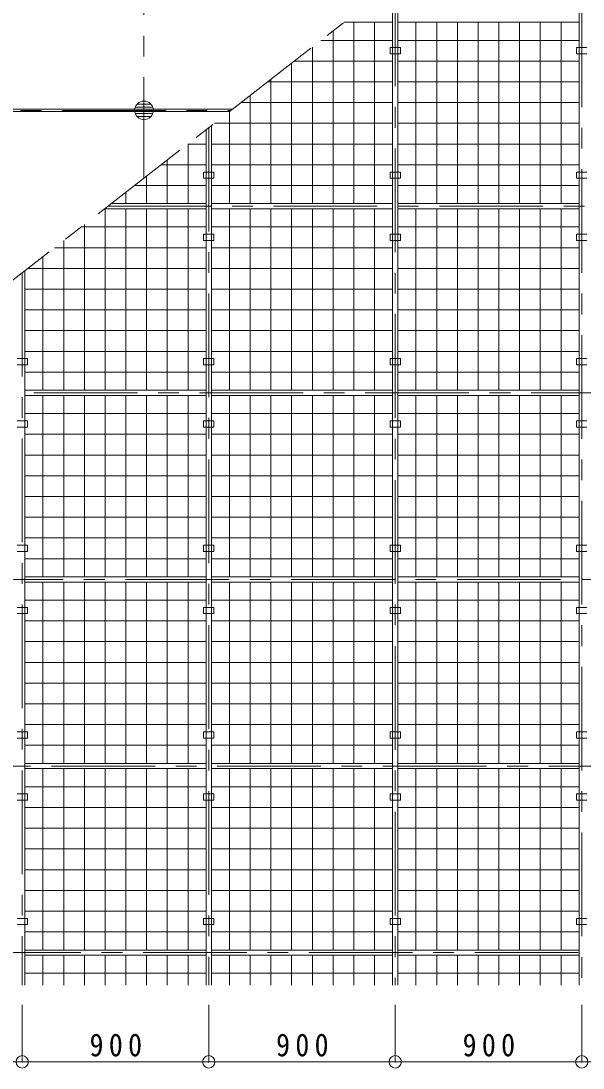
# Model space of a CAD drawing. Units: millimetres on the paper, enlarged 40 times, with parts at other scales. Extents: x -7707 to 7893, y -5335 to 5359.
# Drawn here: x -3139 to -2054, y -1106 to 914 of the extents above; entities that cross this region are included whole.
import ezdxf

# ---------------------------------------------------------------- set-up
doc = ezdxf.new("R2010")
doc.units = ezdxf.units.MM
doc.header["$LTSCALE"] = 40
doc.header["$PDMODE"] = 32
doc.header["$PDSIZE"] = 24
doc.linetypes.add('CHAIN1', pattern=[8, 5, -1, 1, -1])
for name, color, linetype, lineweight in [('A-0_中心線', 4, 'CHAIN1', 9), ('A-1_吊り材', 7, 'Continuous', 18), ('A-2_メイン・クロス', 3, 'Continuous', 18), ('A-5_寸法', 4, 'Continuous', 9), ('A-6_文字', 7, 'Continuous', 18), ('A-B_補強金具・金具・', 3, 'Continuous', 18), ('A-D_パネル', 4, 'Continuous', 9)]:
    doc.layers.add(name, color=color, linetype=linetype, lineweight=lineweight)
doc.styles.add('ＭＳ ゴシック', font='')
doc.styles.get('ＭＳ ゴシック').set_extended_font_data('MS Gothic')

msp = doc.modelspace()

# ---------------------------------------------------------------- linework, layer by layer
at = {"layer": 'A-0_中心線'}
for p, q in [((-2901.72, 4645.53), (-2901.72, 610.89)), ((-2056.72, 1267.98), (-2056.72, -946.56)), ((-2416.72, 988.04), (-2416.72, -946.56)), ((-7219.83, 741.56), (-2733.68, 741.56)), ((-2776.72, 708.09), (-2776.72, -946.56)), ((-2971.59, 556.56), (-321.16, 556.56)), ((-3136.72, 428.15), (-3136.72, -946.56)), ((-3434.54, 196.56), (-321.16, 196.56)), ((-3897.5, -163.44), (-321.16, -163.44)), ((-4360.45, -523.44), (-321.16, -523.44)), ((-4823.41, -883.44), (-321.16, -883.44))]:
    msp.add_line(p, q, dxfattribs=at)
at = {"layer": 'A-1_吊り材'}
for p, q in [((-2901.72, 772.4), (-2901.72, 709.57)), ((-2918.77, 747.53), (-2884.75, 747.53)), ((-2915.16, 753.51), (-2888.36, 753.51)), ((-2936.43, 741.56), (-2864.45, 741.56)), ((-2918.77, 735.49), (-2884.75, 735.49)), ((-2915.16, 729.52), (-2888.62, 729.52))]:
    msp.add_line(p, q, dxfattribs=at)
msp.add_circle((-2901.72, 741.56), 18, dxfattribs=at)
at = {"layer": 'A-2_メイン・クロス'}
for p, q in [((-2061.72, 1264.09), (-2061.72, -946.56)), ((-2411.72, 991.92), (-2411.72, -946.56)), ((-2421.72, 984.15), (-2421.72, -946.56)), ((-2515.07, 911.56), (-2421.72, 911.56)), ((-2411.72, 911.56), (-2061.72, 911.56)), ((-6785.41, 743.96), (-2730.6, 743.96)), ((-6785.41, 739.16), (-2736.72, 739.16)), ((-2771.72, 711.98), (-2771.72, -946.56)), ((-2781.72, 704.21), (-2781.72, -946.56)), ((-2978.02, 551.56), (-2781.72, 551.56)), ((-2965.16, 561.56), (-2781.72, 561.56)), ((-2771.72, 561.56), (-2421.72, 561.56)), ((-2771.72, 551.56), (-2421.72, 551.56)), ((-2411.72, 561.56), (-2061.72, 561.56)), ((-2411.72, 551.56), (-2061.72, 551.56)), ((-3131.72, 432.04), (-3131.72, -946.56)), ((-3131.72, 201.56), (-2781.72, 201.56)), ((-3131.72, 191.56), (-2781.72, 191.56)), ((-2771.72, 201.56), (-2421.72, 201.56)), ((-2771.72, 191.56), (-2421.72, 191.56)), ((-2411.72, 201.56), (-2061.72, 201.56)), ((-2411.72, 191.56), (-2061.72, 191.56)), ((-3131.72, -158.44), (-2781.72, -158.44)), ((-2771.72, -158.44), (-2421.72, -158.44)), ((-2411.72, -158.44), (-2061.72, -158.44)), ((-3131.72, -168.44), (-2781.72, -168.44)), ((-2771.72, -168.44), (-2421.72, -168.44)), ((-2411.72, -168.44), (-2061.72, -168.44)), ((-3131.72, -518.44), (-2781.72, -518.44)), ((-2771.72, -518.44), (-2421.72, -518.44)), ((-2411.72, -518.44), (-2061.72, -518.44)), ((-3131.72, -528.44), (-2781.72, -528.44)), ((-2771.72, -528.44), (-2421.72, -528.44)), ((-2411.72, -528.44), (-2061.72, -528.44)), ((-3131.72, -878.44), (-2781.72, -878.44)), ((-3131.72, -888.44), (-2781.72, -888.44)), ((-2771.72, -878.44), (-2421.72, -878.44)), ((-2771.72, -888.44), (-2421.72, -888.44)), ((-2411.72, -878.44), (-2061.72, -878.44)), ((-2411.72, -888.44), (-2061.72, -888.44))]:
    msp.add_line(p, q, dxfattribs=at)
at = {"layer": 'A-5_寸法'}
for p, q in [((-3136.72, -1094.2), (-3136.72, -984.13)), ((-2776.72, -1094.2), (-2776.72, -984.13)), ((-2416.72, -1094.2), (-2416.72, -984.13)), ((-2056.72, -1094.2), (-2056.72, -984.13)), ((-3496.72, -1094.2), (-3136.72, -1094.2)), ((-3136.72, -1094.2), (-2776.72, -1094.2)), ((-2776.72, -1094.2), (-2416.72, -1094.2)), ((-2416.72, -1094.2), (-2056.72, -1094.2)), ((-2056.72, -1094.2), (-1696.72, -1094.2))]:
    msp.add_line(p, q, dxfattribs=at)
at = {"layer": 'A-5_寸法', "color": 7}
for p in [(-3136.72, -1094.2), (-2776.72, -1094.2), (-2416.72, -1094.2), (-2056.72, -1094.2)]:
    msp.add_point(p, dxfattribs=at)
at = {"layer": 'A-6_文字', "color": 4, "linetype": 'CHAIN1', "lineweight": 9}
msp.add_line((-306.13, 2629.25), (-4912.31, -952.57), dxfattribs=at)
at = {"layer": 'A-B_補強金具・金具・'}
for p, q in [((-2426.72, 862.56), (-2406.72, 862.56)), ((-2426.72, 862.56), (-2426.72, 850.56)), ((-2426.72, 850.56), (-2406.72, 850.56)), ((-2406.72, 862.56), (-2406.72, 850.56)), ((-2066.72, 862.56), (-2046.72, 862.56)), ((-2066.72, 862.56), (-2066.72, 850.56)), ((-2066.72, 850.56), (-2046.72, 850.56)), ((-2786.72, 622.56), (-2766.72, 622.56)), ((-2786.72, 622.56), (-2786.72, 610.56)), ((-2786.72, 610.56), (-2766.72, 610.56)), ((-2766.72, 622.56), (-2766.72, 610.56)), ((-2426.72, 622.56), (-2406.72, 622.56)), ((-2426.72, 622.56), (-2426.72, 610.56)), ((-2426.72, 610.56), (-2406.72, 610.56)), ((-2406.72, 622.56), (-2406.72, 610.56)), ((-2066.72, 622.56), (-2046.72, 622.56)), ((-2066.72, 622.56), (-2066.72, 610.56)), ((-2066.72, 610.56), (-2046.72, 610.56)), ((-2786.72, 502.56), (-2766.72, 502.56)), ((-2786.72, 502.56), (-2786.72, 490.56)), ((-2786.72, 490.56), (-2766.72, 490.56)), ((-2766.72, 502.56), (-2766.72, 490.56)), ((-2426.72, 502.56), (-2406.72, 502.56)), ((-2426.72, 502.56), (-2426.72, 490.56)), ((-2426.72, 490.56), (-2406.72, 490.56)), ((-2406.72, 502.56), (-2406.72, 490.56)), ((-2066.72, 502.56), (-2046.72, 502.56)), ((-2066.72, 502.56), (-2066.72, 490.56)), ((-2066.72, 490.56), (-2046.72, 490.56)), ((-3146.72, 262.56), (-3126.72, 262.56)), ((-3146.72, 250.56), (-3126.72, 250.56)), ((-3126.72, 262.56), (-3126.72, 250.56)), ((-2786.72, 262.56), (-2766.72, 262.56)), ((-2786.72, 262.56), (-2786.72, 250.56)), ((-2786.72, 250.56), (-2766.72, 250.56)), ((-2766.72, 262.56), (-2766.72, 250.56)), ((-2426.72, 262.56), (-2406.72, 262.56)), ((-2426.72, 262.56), (-2426.72, 250.56)), ((-2426.72, 250.56), (-2406.72, 250.56)), ((-2406.72, 262.56), (-2406.72, 250.56)), ((-2066.72, 262.56), (-2046.72, 262.56)), ((-2066.72, 262.56), (-2066.72, 250.56)), ((-2066.72, 250.56), (-2046.72, 250.56)), ((-3146.72, 142.56), (-3126.72, 142.56)), ((-3126.72, 142.56), (-3126.72, 130.56)), ((-2786.72, 142.56), (-2766.72, 142.56)), ((-2786.72, 142.56), (-2786.72, 130.56)), ((-2766.72, 142.56), (-2766.72, 130.56)), ((-2426.72, 142.56), (-2406.72, 142.56)), ((-2426.72, 142.56), (-2426.72, 130.56)), ((-2406.72, 142.56), (-2406.72, 130.56)), ((-2066.72, 142.56), (-2046.72, 142.56)), ((-2066.72, 142.56), (-2066.72, 130.56)), ((-3146.72, 130.56), (-3126.72, 130.56)), ((-2786.72, 130.56), (-2766.72, 130.56)), ((-2426.72, 130.56), (-2406.72, 130.56)), ((-2066.72, 130.56), (-2046.72, 130.56)), ((-3146.72, -97.44), (-3126.72, -97.44)), ((-3126.72, -97.44), (-3126.72, -109.44)), ((-2786.72, -97.44), (-2766.72, -97.44)), ((-2786.72, -97.44), (-2786.72, -109.44)), ((-2766.72, -97.44), (-2766.72, -109.44)), ((-2426.72, -97.44), (-2406.72, -97.44)), ((-2426.72, -97.44), (-2426.72, -109.44)), ((-2406.72, -97.44), (-2406.72, -109.44)), ((-2066.72, -97.44), (-2046.72, -97.44)), ((-2066.72, -97.44), (-2066.72, -109.44)), ((-3146.72, -109.44), (-3126.72, -109.44)), ((-2786.72, -109.44), (-2766.72, -109.44)), ((-2426.72, -109.44), (-2406.72, -109.44)), ((-2066.72, -109.44), (-2046.72, -109.44)), ((-3146.72, -217.44), (-3126.72, -217.44)), ((-3126.72, -217.44), (-3126.72, -229.44)), ((-2786.72, -217.44), (-2766.72, -217.44)), ((-2786.72, -217.44), (-2786.72, -229.44)), ((-2766.72, -217.44), (-2766.72, -229.44)), ((-2426.72, -217.44), (-2406.72, -217.44)), ((-2426.72, -217.44), (-2426.72, -229.44)), ((-2406.72, -217.44), (-2406.72, -229.44)), ((-2066.72, -217.44), (-2046.72, -217.44)), ((-2066.72, -217.44), (-2066.72, -229.44)), ((-3146.72, -229.44), (-3126.72, -229.44)), ((-2786.72, -229.44), (-2766.72, -229.44)), ((-2426.72, -229.44), (-2406.72, -229.44)), ((-2066.72, -229.44), (-2046.72, -229.44)), ((-3146.72, -457.44), (-3126.72, -457.44)), ((-3126.72, -457.44), (-3126.72, -469.44)), ((-2786.72, -457.44), (-2766.72, -457.44)), ((-2786.72, -457.44), (-2786.72, -469.44)), ((-2766.72, -457.44), (-2766.72, -469.44)), ((-2426.72, -457.44), (-2406.72, -457.44)), ((-2426.72, -457.44), (-2426.72, -469.44)), ((-2406.72, -457.44), (-2406.72, -469.44)), ((-2066.72, -457.44), (-2046.72, -457.44)), ((-2066.72, -457.44), (-2066.72, -469.44)), ((-3146.72, -469.44), (-3126.72, -469.44)), ((-2786.72, -469.44), (-2766.72, -469.44)), ((-2426.72, -469.44), (-2406.72, -469.44)), ((-2066.72, -469.44), (-2046.72, -469.44)), ((-3146.72, -577.44), (-3126.72, -577.44)), ((-3126.72, -577.44), (-3126.72, -589.44)), ((-2786.72, -577.44), (-2766.72, -577.44)), ((-2786.72, -577.44), (-2786.72, -589.44)), ((-2766.72, -577.44), (-2766.72, -589.44)), ((-2426.72, -577.44), (-2406.72, -577.44)), ((-2426.72, -577.44), (-2426.72, -589.44)), ((-2406.72, -577.44), (-2406.72, -589.44)), ((-2066.72, -577.44), (-2046.72, -577.44)), ((-2066.72, -577.44), (-2066.72, -589.44)), ((-3146.72, -589.44), (-3126.72, -589.44)), ((-2786.72, -589.44), (-2766.72, -589.44)), ((-2426.72, -589.44), (-2406.72, -589.44)), ((-2066.72, -589.44), (-2046.72, -589.44)), ((-3146.72, -817.44), (-3126.72, -817.44)), ((-3126.72, -817.44), (-3126.72, -829.44)), ((-2786.72, -817.44), (-2766.72, -817.44)), ((-2786.72, -817.44), (-2786.72, -829.44)), ((-2766.72, -817.44), (-2766.72, -829.44)), ((-2426.72, -817.44), (-2406.72, -817.44)), ((-2426.72, -817.44), (-2426.72, -829.44)), ((-2406.72, -817.44), (-2406.72, -829.44)), ((-2066.72, -817.44), (-2046.72, -817.44)), ((-2066.72, -817.44), (-2066.72, -829.44)), ((-3146.72, -829.44), (-3126.72, -829.44)), ((-2786.72, -829.44), (-2766.72, -829.44)), ((-2426.72, -829.44), (-2406.72, -829.44)), ((-2066.72, -829.44), (-2046.72, -829.44))]:
    msp.add_line(p, q, dxfattribs=at)
at = {"layer": 'A-D_パネル'}
for p, q in [((-2496.72, 911.56), (-2496.72, 561.56)), ((-2456.72, 911.56), (-2456.72, 561.56)), ((-2376.72, 911.56), (-2376.72, 561.56)), ((-2336.72, 911.56), (-2336.72, 561.56)), ((-2296.72, 911.56), (-2296.72, 561.56)), ((-2256.72, 911.56), (-2256.72, 561.56)), ((-2216.72, 911.56), (-2216.72, 561.56)), ((-2176.72, 911.56), (-2176.72, 561.56)), ((-2136.72, 911.56), (-2136.72, 561.56)), ((-2096.72, 911.56), (-2096.72, 561.56)), ((-2536.72, 894.72), (-2536.72, 561.56)), ((-2560.07, 876.56), (-2421.72, 876.56)), ((-2411.72, 876.56), (-2061.72, 876.56)), ((-2576.72, 863.62), (-2576.72, 561.56)), ((-2616.72, 832.51), (-2616.72, 561.56)), ((-2611.51, 836.56), (-2421.72, 836.56)), ((-2411.72, 836.56), (-2061.72, 836.56)), ((-2662.95, 796.56), (-2421.72, 796.56)), ((-2656.72, 801.41), (-2656.72, 561.56)), ((-2411.72, 796.56), (-2061.72, 796.56)), ((-2696.72, 770.3), (-2696.72, 561.56)), ((-2714.39, 756.56), (-2421.72, 756.56)), ((-2411.72, 756.56), (-2061.72, 756.56)), ((-2736.72, 739.16), (-2736.72, 561.56)), ((-2765.83, 716.56), (-2421.72, 716.56)), ((-2411.72, 716.56), (-2061.72, 716.56)), ((-2817.27, 676.56), (-2781.72, 676.56)), ((-2816.72, 676.99), (-2816.72, 561.56)), ((-2771.72, 676.56), (-2421.72, 676.56)), ((-2411.72, 676.56), (-2061.72, 676.56)), ((-2868.71, 636.56), (-2781.72, 636.56)), ((-2856.72, 645.89), (-2856.72, 561.56)), ((-2771.72, 636.56), (-2421.72, 636.56)), ((-2411.72, 636.56), (-2061.72, 636.56)), ((-2896.72, 614.78), (-2896.72, 561.56)), ((-2920.15, 596.56), (-2781.72, 596.56)), ((-2771.72, 596.56), (-2421.72, 596.56)), ((-2411.72, 596.56), (-2061.72, 596.56)), ((-2936.72, 583.68), (-2936.72, 561.56)), ((-2976.72, 551.56), (-2976.72, 201.56)), ((-2936.72, 551.56), (-2936.72, 201.56)), ((-2896.72, 551.56), (-2896.72, 201.56)), ((-2856.72, 551.56), (-2856.72, 201.56)), ((-2816.72, 551.56), (-2816.72, 201.56)), ((-2736.72, 551.56), (-2736.72, 201.56)), ((-2696.72, 551.56), (-2696.72, 201.56)), ((-2656.72, 551.56), (-2656.72, 201.56)), ((-2616.72, 551.56), (-2616.72, 201.56)), ((-2576.72, 551.56), (-2576.72, 201.56)), ((-2536.72, 551.56), (-2536.72, 201.56)), ((-2496.72, 551.56), (-2496.72, 201.56)), ((-2456.72, 551.56), (-2456.72, 201.56)), ((-2376.72, 551.56), (-2376.72, 201.56)), ((-2336.72, 551.56), (-2336.72, 201.56)), ((-2296.72, 551.56), (-2296.72, 201.56)), ((-2256.72, 551.56), (-2256.72, 201.56)), ((-2216.72, 551.56), (-2216.72, 201.56)), ((-2176.72, 551.56), (-2176.72, 201.56)), ((-2136.72, 551.56), (-2136.72, 201.56)), ((-2096.72, 551.56), (-2096.72, 201.56)), ((-3023.03, 516.56), (-2781.72, 516.56)), ((-3016.72, 521.47), (-3016.72, 201.56)), ((-2771.72, 516.56), (-2421.72, 516.56)), ((-2411.72, 516.56), (-2061.72, 516.56)), ((-3056.72, 490.36), (-3056.72, 201.56)), ((-3074.47, 476.56), (-2781.72, 476.56)), ((-2771.72, 476.56), (-2421.72, 476.56)), ((-2411.72, 476.56), (-2061.72, 476.56)), ((-3096.72, 459.26), (-3096.72, 201.56)), ((-3125.91, 436.56), (-2781.72, 436.56)), ((-2771.72, 436.56), (-2421.72, 436.56)), ((-2411.72, 436.56), (-2061.72, 436.56)), ((-3131.72, 396.56), (-2781.72, 396.56)), ((-2771.72, 396.56), (-2421.72, 396.56)), ((-2411.72, 396.56), (-2061.72, 396.56)), ((-3131.72, 356.56), (-2781.72, 356.56)), ((-2771.72, 356.56), (-2421.72, 356.56)), ((-2411.72, 356.56), (-2061.72, 356.56)), ((-3131.72, 316.56), (-2781.72, 316.56)), ((-2771.72, 316.56), (-2421.72, 316.56)), ((-2411.72, 316.56), (-2061.72, 316.56)), ((-3131.72, 276.56), (-2781.72, 276.56)), ((-2771.72, 276.56), (-2421.72, 276.56)), ((-2411.72, 276.56), (-2061.72, 276.56)), ((-3131.72, 236.56), (-2781.72, 236.56)), ((-2771.72, 236.56), (-2421.72, 236.56)), ((-2411.72, 236.56), (-2061.72, 236.56)), ((-3096.72, 191.56), (-3096.72, -158.44)), ((-3056.72, 191.56), (-3056.72, -158.44)), ((-3016.72, 191.56), (-3016.72, -158.44)), ((-2976.72, 191.56), (-2976.72, -158.44)), ((-2936.72, 191.56), (-2936.72, -158.44)), ((-2896.72, 191.56), (-2896.72, -158.44)), ((-2856.72, 191.56), (-2856.72, -158.44)), ((-2816.72, 191.56), (-2816.72, -158.44)), ((-2736.72, 191.56), (-2736.72, -158.44)), ((-2696.72, 191.56), (-2696.72, -158.44)), ((-2656.72, 191.56), (-2656.72, -158.44)), ((-2616.72, 191.56), (-2616.72, -158.44)), ((-2576.72, 191.56), (-2576.72, -158.44)), ((-2536.72, 191.56), (-2536.72, -158.44)), ((-2496.72, 191.56), (-2496.72, -158.44)), ((-2456.72, 191.56), (-2456.72, -158.44)), ((-2376.72, 191.56), (-2376.72, -158.44)), ((-2336.72, 191.56), (-2336.72, -158.44)), ((-2296.72, 191.56), (-2296.72, -158.44)), ((-2256.72, 191.56), (-2256.72, -158.44)), ((-2216.72, 191.56), (-2216.72, -158.44)), ((-2176.72, 191.56), (-2176.72, -158.44)), ((-2136.72, 191.56), (-2136.72, -158.44)), ((-2096.72, 191.56), (-2096.72, -158.44)), ((-3131.72, 156.56), (-2781.72, 156.56)), ((-2771.72, 156.56), (-2421.72, 156.56)), ((-2411.72, 156.56), (-2061.72, 156.56)), ((-3131.72, 116.56), (-2781.72, 116.56)), ((-2771.72, 116.56), (-2421.72, 116.56)), ((-2411.72, 116.56), (-2061.72, 116.56)), ((-3131.72, 76.56), (-2781.72, 76.56)), ((-2771.72, 76.56), (-2421.72, 76.56)), ((-2411.72, 76.56), (-2061.72, 76.56)), ((-3131.72, 36.56), (-2781.72, 36.56)), ((-2771.72, 36.56), (-2421.72, 36.56)), ((-2411.72, 36.56), (-2061.72, 36.56)), ((-3131.72, -3.44), (-2781.72, -3.44)), ((-2771.72, -3.44), (-2421.72, -3.44)), ((-2411.72, -3.44), (-2061.72, -3.44)), ((-3131.72, -43.44), (-2781.72, -43.44)), ((-2771.72, -43.44), (-2421.72, -43.44)), ((-2411.72, -43.44), (-2061.72, -43.44)), ((-3131.72, -83.44), (-2781.72, -83.44)), ((-2771.72, -83.44), (-2421.72, -83.44)), ((-2411.72, -83.44), (-2061.72, -83.44)), ((-3131.72, -123.44), (-2781.72, -123.44)), ((-2771.72, -123.44), (-2421.72, -123.44)), ((-2411.72, -123.44), (-2061.72, -123.44)), ((-3096.72, -168.44), (-3096.72, -518.44)), ((-3056.72, -168.44), (-3056.72, -518.44)), ((-3016.72, -168.44), (-3016.72, -518.44)), ((-2976.72, -168.44), (-2976.72, -518.44)), ((-2936.72, -168.44), (-2936.72, -518.44)), ((-2896.72, -168.44), (-2896.72, -518.44)), ((-2856.72, -168.44), (-2856.72, -518.44)), ((-2816.72, -168.44), (-2816.72, -518.44)), ((-2736.72, -168.44), (-2736.72, -518.44)), ((-2696.72, -168.44), (-2696.72, -518.44)), ((-2656.72, -168.44), (-2656.72, -518.44)), ((-2616.72, -168.44), (-2616.72, -518.44)), ((-2576.72, -168.44), (-2576.72, -518.44)), ((-2536.72, -168.44), (-2536.72, -518.44)), ((-2496.72, -168.44), (-2496.72, -518.44)), ((-2456.72, -168.44), (-2456.72, -518.44)), ((-2376.72, -168.44), (-2376.72, -518.44)), ((-2336.72, -168.44), (-2336.72, -518.44)), ((-2296.72, -168.44), (-2296.72, -518.44)), ((-2256.72, -168.44), (-2256.72, -518.44)), ((-2216.72, -168.44), (-2216.72, -518.44)), ((-2176.72, -168.44), (-2176.72, -518.44)), ((-2136.72, -168.44), (-2136.72, -518.44)), ((-2096.72, -168.44), (-2096.72, -518.44)), ((-3131.72, -203.44), (-2781.72, -203.44)), ((-2771.72, -203.44), (-2421.72, -203.44)), ((-2411.72, -203.44), (-2061.72, -203.44)), ((-3131.72, -243.44), (-2781.72, -243.44)), ((-2771.72, -243.44), (-2421.72, -243.44)), ((-2411.72, -243.44), (-2061.72, -243.44)), ((-3131.72, -283.44), (-2781.72, -283.44)), ((-2771.72, -283.44), (-2421.72, -283.44)), ((-2411.72, -283.44), (-2061.72, -283.44)), ((-3131.72, -323.44), (-2781.72, -323.44)), ((-2771.72, -323.44), (-2421.72, -323.44)), ((-2411.72, -323.44), (-2061.72, -323.44)), ((-3131.72, -363.44), (-2781.72, -363.44)), ((-2771.72, -363.44), (-2421.72, -363.44)), ((-2411.72, -363.44), (-2061.72, -363.44)), ((-3131.72, -403.44), (-2781.72, -403.44)), ((-2771.72, -403.44), (-2421.72, -403.44)), ((-2411.72, -403.44), (-2061.72, -403.44)), ((-3131.72, -443.44), (-2781.72, -443.44)), ((-2771.72, -443.44), (-2421.72, -443.44)), ((-2411.72, -443.44), (-2061.72, -443.44)), ((-3131.72, -483.44), (-2781.72, -483.44)), ((-2771.72, -483.44), (-2421.72, -483.44)), ((-2411.72, -483.44), (-2061.72, -483.44)), ((-3096.72, -528.44), (-3096.72, -878.44)), ((-3056.72, -528.44), (-3056.72, -878.44)), ((-3016.72, -528.44), (-3016.72, -878.44)), ((-2976.72, -528.44), (-2976.72, -878.44)), ((-2936.72, -528.44), (-2936.72, -878.44)), ((-2896.72, -528.44), (-2896.72, -878.44)), ((-2856.72, -528.44), (-2856.72, -878.44)), ((-2816.72, -528.44), (-2816.72, -878.44)), ((-2736.72, -528.44), (-2736.72, -878.44)), ((-2696.72, -528.44), (-2696.72, -878.44)), ((-2656.72, -528.44), (-2656.72, -878.44)), ((-2616.72, -528.44), (-2616.72, -878.44)), ((-2576.72, -528.44), (-2576.72, -878.44)), ((-2536.72, -528.44), (-2536.72, -878.44)), ((-2496.72, -528.44), (-2496.72, -878.44)), ((-2456.72, -528.44), (-2456.72, -878.44)), ((-2376.72, -528.44), (-2376.72, -878.44)), ((-2336.72, -528.44), (-2336.72, -878.44)), ((-2296.72, -528.44), (-2296.72, -878.44)), ((-2256.72, -528.44), (-2256.72, -878.44)), ((-2216.72, -528.44), (-2216.72, -878.44)), ((-2176.72, -528.44), (-2176.72, -878.44)), ((-2136.72, -528.44), (-2136.72, -878.44)), ((-2096.72, -528.44), (-2096.72, -878.44)), ((-3131.72, -563.44), (-2781.72, -563.44)), ((-2771.72, -563.44), (-2421.72, -563.44)), ((-2411.72, -563.44), (-2061.72, -563.44)), ((-3131.72, -603.44), (-2781.72, -603.44)), ((-2771.72, -603.44), (-2421.72, -603.44)), ((-2411.72, -603.44), (-2061.72, -603.44)), ((-3131.72, -643.44), (-2781.72, -643.44)), ((-2771.72, -643.44), (-2421.72, -643.44)), ((-2411.72, -643.44), (-2061.72, -643.44)), ((-3131.72, -683.44), (-2781.72, -683.44)), ((-2771.72, -683.44), (-2421.72, -683.44)), ((-2411.72, -683.44), (-2061.72, -683.44)), ((-3131.72, -723.44), (-2781.72, -723.44)), ((-2771.72, -723.44), (-2421.72, -723.44)), ((-2411.72, -723.44), (-2061.72, -723.44)), ((-3131.72, -763.44), (-2781.72, -763.44)), ((-2771.72, -763.44), (-2421.72, -763.44)), ((-2411.72, -763.44), (-2061.72, -763.44)), ((-3131.72, -803.44), (-2781.72, -803.44)), ((-2771.72, -803.44), (-2421.72, -803.44)), ((-2411.72, -803.44), (-2061.72, -803.44)), ((-3131.72, -843.44), (-2781.72, -843.44)), ((-2771.72, -843.44), (-2421.72, -843.44)), ((-2411.72, -843.44), (-2061.72, -843.44)), ((-3096.72, -888.44), (-3096.72, -946.56)), ((-3056.72, -888.44), (-3056.72, -946.56)), ((-3016.72, -888.44), (-3016.72, -946.56)), ((-2976.72, -888.44), (-2976.72, -946.56)), ((-2936.72, -888.44), (-2936.72, -946.56)), ((-2896.72, -888.44), (-2896.72, -946.56)), ((-2856.72, -888.44), (-2856.72, -946.56)), ((-2816.72, -888.44), (-2816.72, -946.56)), ((-2736.72, -888.44), (-2736.72, -946.56)), ((-2696.72, -888.44), (-2696.72, -946.56)), ((-2656.72, -888.44), (-2656.72, -946.56)), ((-2616.72, -888.44), (-2616.72, -946.56)), ((-2576.72, -888.44), (-2576.72, -946.56)), ((-2536.72, -888.44), (-2536.72, -946.56)), ((-2496.72, -888.44), (-2496.72, -946.56)), ((-2456.72, -888.44), (-2456.72, -946.56)), ((-2376.72, -888.44), (-2376.72, -946.56)), ((-2336.72, -888.44), (-2336.72, -946.56)), ((-2296.72, -888.44), (-2296.72, -946.56)), ((-2256.72, -888.44), (-2256.72, -946.56)), ((-2216.72, -888.44), (-2216.72, -946.56)), ((-2176.72, -888.44), (-2176.72, -946.56)), ((-2136.72, -888.44), (-2136.72, -946.56)), ((-2096.72, -888.44), (-2096.72, -946.56)), ((-3131.72, -923.44), (-2781.72, -923.44)), ((-2771.72, -923.44), (-2421.72, -923.44)), ((-2411.72, -923.44), (-2061.72, -923.44))]:
    msp.add_line(p, q, dxfattribs=at)

# ---------------------------------------------------------------- texts
at = {"layer": 'A-5_寸法', "color": 7, "char_height": 43.99, "attachment_point": 7, "style": 'ＭＳ ゴシック'}
for insert in [(-3006.72, -1084.2), (-2646.72, -1084.2), (-2286.72, -1084.2)]:
    msp.add_mtext('\\T1.38;\\W0.9;900', dxfattribs=dict(at, insert=insert))

doc.saveas('drawing.dxf')
